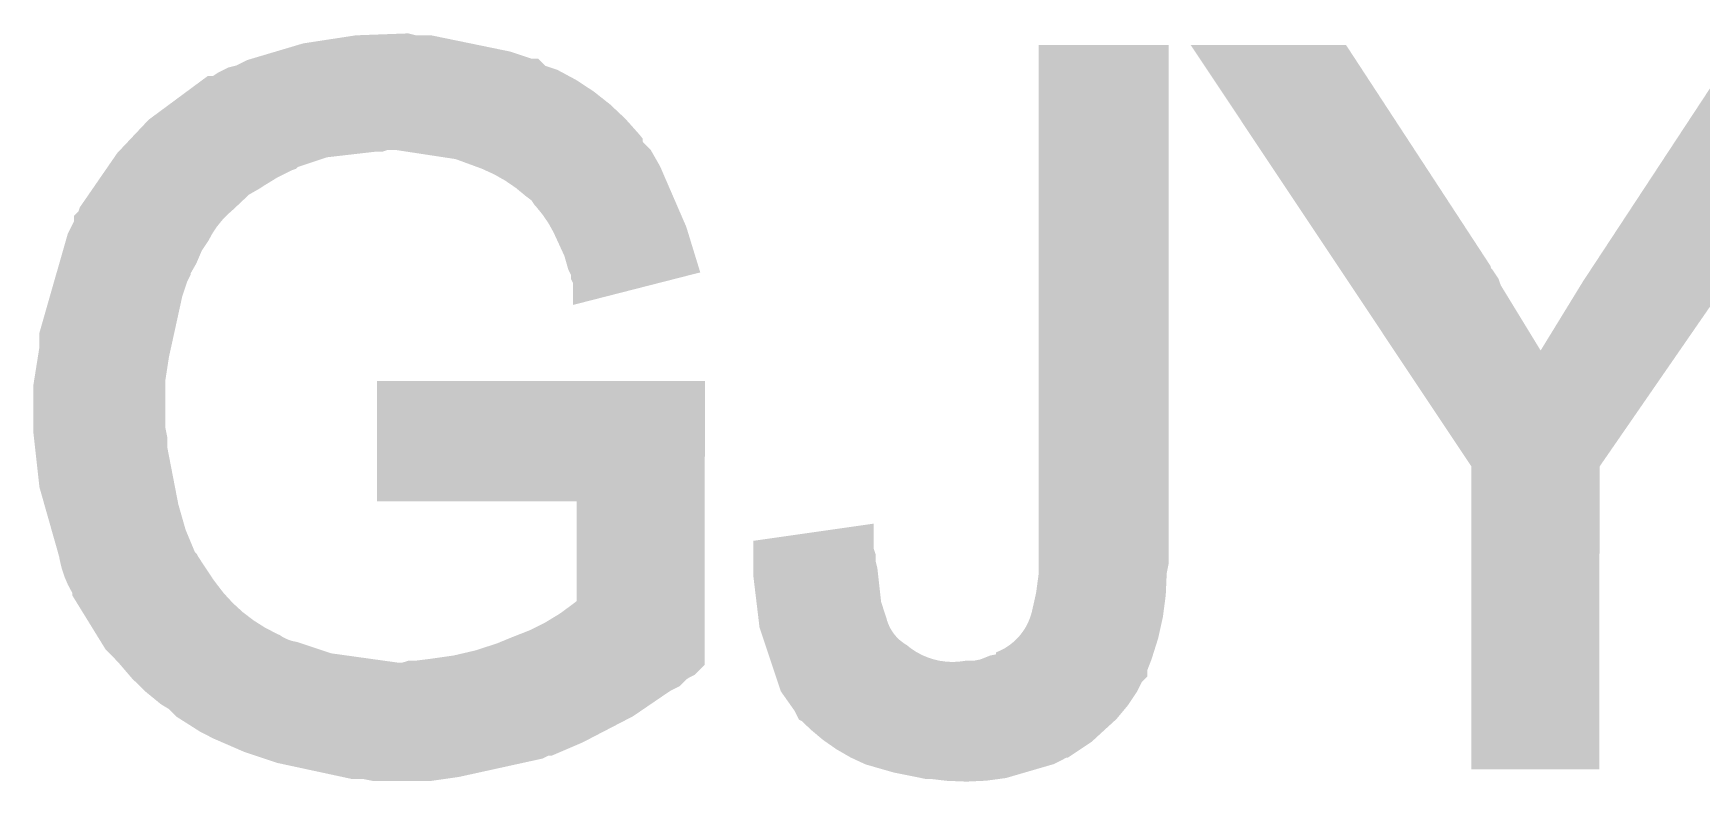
# Model space of a CAD drawing. Extents: x 0 to 3.48, y -0.08 to 2.34.
# Drawn here: x 1.8935 to 1.9795, y 2.0347 to 2.0732 of the extents above; entities that cross this region are included whole.
import ezdxf

# ---------------------------------------------------------------- set-up
doc = ezdxf.new("R2010")
doc.units = 0
doc.layers.add('GTO', color=7, linetype='Continuous')

msp = doc.modelspace()

# ---------------------------------------------------------------- linework, layer by layer
at = {"layer": 'GTO'}
for points in [[(1.905983, 2.072261), (1.907401, 2.072683), (1.918081, 2.072261), (1.91603, 2.072683)], [(1.907401, 2.072683), (1.910119, 2.0731), (1.91603, 2.072683), (1.914001, 2.0731)], [(1.910119, 2.0731), (1.910124, 2.0731), (1.914001, 2.0731), (1.914, 2.0731)], [(1.910124, 2.0731), (1.91013, 2.0731), (1.914, 2.0731), (1.913226, 2.0731)], [(1.91013, 2.0731), (1.910136, 2.0731), (1.913226, 2.0731), (1.913224, 2.0731)], [(1.910136, 2.0731), (1.912824, 2.0732), (1.913224, 2.0731), (1.912824, 2.0732)], [(1.945302, 2.045899), (1.945303, 2.072596), (1.952002, 2.045899), (1.952002, 2.072596)], [(1.945303, 2.072598), (1.945305, 2.072599), (1.952001, 2.072598), (1.951999, 2.072599)], [(1.945303, 2.072596), (1.945303, 2.072598), (1.952002, 2.072596), (1.952001, 2.072598)], [(1.945305, 2.072599), (1.945306, 2.0726), (1.951998, 2.072599), (1.945306, 2.0726)], [(1.945305, 2.072599), (1.945305, 2.072599), (1.951999, 2.072599), (1.951998, 2.072599)], [(1.953136, 2.072598), (1.96114, 2.0726), (1.961144, 2.072598), (1.96114, 2.0726)], [(1.960734, 2.0612), (1.953137, 2.072598), (1.968601, 2.0612), (1.961144, 2.072598)], [(1.973354, 2.060431), (1.981361, 2.072597), (1.980797, 2.060431), (1.989205, 2.072597)], [(1.903953, 2.071544), (1.904517, 2.071825), (1.919873, 2.071544), (1.919591, 2.071825)], [(1.904517, 2.071825), (1.904764, 2.071899), (1.919591, 2.071825), (1.919518, 2.071899)], [(1.904764, 2.071899), (1.904768, 2.0719), (1.919518, 2.071899), (1.919515, 2.0719)], [(1.904768, 2.0719), (1.90477, 2.0719), (1.919515, 2.0719), (1.919165, 2.0719)], [(1.90477, 2.0719), (1.904771, 2.071901), (1.919165, 2.0719), (1.919163, 2.071901)], [(1.904771, 2.071901), (1.905983, 2.072261), (1.919163, 2.071901), (1.918081, 2.072261)], [(1.902218, 2.070805), (1.90248, 2.070998), (1.921466, 2.070805), (1.921105, 2.070998)], [(1.90248, 2.070998), (1.902482, 2.070999), (1.921105, 2.070998), (1.921103, 2.070999)], [(1.902482, 2.070999), (1.902747, 2.071), (1.921103, 2.070999), (1.921101, 2.071)], [(1.902747, 2.071), (1.902749, 2.071001), (1.921101, 2.071), (1.921101, 2.071001)], [(1.902749, 2.071001), (1.902751, 2.071001), (1.921101, 2.071001), (1.9211, 2.071001)], [(1.902751, 2.071001), (1.902753, 2.071002), (1.9211, 2.071001), (1.921098, 2.071002)], [(1.902753, 2.071002), (1.903, 2.071167), (1.921098, 2.071002), (1.920792, 2.071167)], [(1.903, 2.071167), (1.903301, 2.071317), (1.920792, 2.071167), (1.920511, 2.071317)], [(1.903301, 2.071317), (1.903553, 2.071443), (1.920511, 2.071317), (1.920135, 2.071443)], [(1.903553, 2.071443), (1.903873, 2.071524), (1.920135, 2.071443), (1.919895, 2.071524)], [(1.903873, 2.071524), (1.903881, 2.071526), (1.919895, 2.071524), (1.919891, 2.071526)], [(1.903881, 2.071526), (1.903951, 2.071543), (1.919891, 2.071526), (1.919874, 2.071543)], [(1.903951, 2.071543), (1.903953, 2.071544), (1.919874, 2.071543), (1.919873, 2.071544)], [(1.90051, 2.069542), (1.901416, 2.070212), (1.92322, 2.069542), (1.92237, 2.070212)], [(1.901416, 2.070212), (1.902218, 2.070805), (1.92237, 2.070212), (1.921466, 2.070805)], [(1.899507, 2.068801), (1.90051, 2.069542), (1.924008, 2.068801), (1.92322, 2.069542)], [(1.898727, 2.067994), (1.899442, 2.068752), (1.924728, 2.067994), (1.924051, 2.068752)], [(1.899442, 2.068752), (1.899507, 2.068801), (1.924051, 2.068752), (1.924008, 2.068801)], [(1.89799, 2.067212), (1.898348, 2.067592), (1.925304, 2.067212), (1.924924, 2.067592)], [(1.898348, 2.067592), (1.89835, 2.067594), (1.924924, 2.067592), (1.924923, 2.067594)], [(1.89835, 2.067594), (1.898387, 2.067633), (1.924923, 2.067594), (1.924904, 2.067633)], [(1.898387, 2.067633), (1.898389, 2.067635), (1.924904, 2.067633), (1.924903, 2.067635)], [(1.898389, 2.067635), (1.89839, 2.067637), (1.924903, 2.067635), (1.924902, 2.067637)], [(1.89839, 2.067637), (1.898392, 2.067638), (1.924902, 2.067637), (1.924902, 2.067638)], [(1.898392, 2.067638), (1.898521, 2.067776), (1.924902, 2.067638), (1.924901, 2.067776)], [(1.898521, 2.067776), (1.898523, 2.067778), (1.924901, 2.067776), (1.9249, 2.067778)], [(1.898523, 2.067778), (1.898727, 2.067994), (1.9249, 2.067778), (1.924728, 2.067994)], [(1.897334, 2.066326), (1.897672, 2.066815), (1.907144, 2.066326), (1.908611, 2.066815)], [(1.897672, 2.066816), (1.897825, 2.067037), (1.908613, 2.066816), (1.910524, 2.067037)], [(1.897672, 2.066815), (1.897672, 2.066816), (1.908611, 2.066815), (1.908613, 2.066816)], [(1.897825, 2.067037), (1.897884, 2.0671), (1.910524, 2.067037), (1.911073, 2.0671)], [(1.897884, 2.0671), (1.897885, 2.0671), (1.911073, 2.0671), (1.911463, 2.0671)], [(1.897885, 2.0671), (1.897978, 2.067199), (1.911463, 2.0671), (1.911762, 2.067199)], [(1.897978, 2.067199), (1.897979, 2.0672), (1.911765, 2.067199), (1.912145, 2.0672)], [(1.897978, 2.067199), (1.897978, 2.067199), (1.911762, 2.067199), (1.911765, 2.067199)], [(1.897979, 2.0672), (1.89799, 2.067212), (1.925311, 2.0672), (1.925304, 2.067212)], [(1.915259, 2.066726), (1.912145, 2.0672), (1.925582, 2.066726), (1.925311, 2.0672)], [(1.91626, 2.06636), (1.915259, 2.066726), (1.925791, 2.06636), (1.925582, 2.066726)], [(1.896668, 2.065361), (1.896962, 2.065787), (1.905392, 2.065361), (1.906088, 2.065787)], [(1.896962, 2.065787), (1.897213, 2.06615), (1.906088, 2.065787), (1.906818, 2.06615)], [(1.897213, 2.06615), (1.897265, 2.066225), (1.906818, 2.06615), (1.90704, 2.066225)], [(1.897265, 2.066225), (1.897333, 2.066324), (1.90704, 2.066225), (1.907141, 2.066324)], [(1.897333, 2.066324), (1.897334, 2.066326), (1.907141, 2.066324), (1.907144, 2.066326)], [(1.916284, 2.066351), (1.91626, 2.06636), (1.925796, 2.066351), (1.925791, 2.06636)], [(1.916632, 2.066221), (1.916284, 2.066351), (1.925853, 2.066221), (1.925796, 2.066351)], [(1.917237, 2.065945), (1.916632, 2.066221), (1.925972, 2.065945), (1.925853, 2.066221)], [(1.917816, 2.065618), (1.917237, 2.065945), (1.926114, 2.065618), (1.925972, 2.065945)], [(1.895895, 2.064241), (1.896348, 2.064896), (1.903919, 2.064241), (1.904613, 2.064896)], [(1.896348, 2.064896), (1.896591, 2.065249), (1.904613, 2.064896), (1.905228, 2.065249)], [(1.896591, 2.065249), (1.896668, 2.065361), (1.905228, 2.065249), (1.905392, 2.065361)], [(1.918364, 2.065242), (1.917816, 2.065618), (1.926277, 2.065242), (1.926114, 2.065618)], [(1.918878, 2.064819), (1.918364, 2.065242), (1.92646, 2.064819), (1.926277, 2.065242)], [(1.919163, 2.064605), (1.918878, 2.064819), (1.926553, 2.064605), (1.92646, 2.064819)], [(1.895645, 2.063857), (1.895826, 2.064039), (1.903492, 2.063857), (1.903698, 2.064039)], [(1.895826, 2.064039), (1.895828, 2.064042), (1.903698, 2.064039), (1.903701, 2.064042)], [(1.895828, 2.064042), (1.895858, 2.064132), (1.903701, 2.064042), (1.903803, 2.064132)], [(1.895858, 2.064132), (1.895895, 2.064241), (1.903803, 2.064132), (1.903919, 2.064241)], [(1.919164, 2.064603), (1.919163, 2.064605), (1.926554, 2.064603), (1.926553, 2.064605)], [(1.919324, 2.064364), (1.919164, 2.064603), (1.926657, 2.064364), (1.926554, 2.064603)], [(1.919428, 2.064251), (1.919324, 2.064364), (1.926706, 2.064251), (1.926657, 2.064364)], [(1.919758, 2.063845), (1.919428, 2.064251), (1.926882, 2.063845), (1.926706, 2.064251)], [(1.895278, 2.062887), (1.89545, 2.063232), (1.902721, 2.062887), (1.90295, 2.063232)], [(1.89545, 2.063232), (1.895601, 2.063534), (1.90295, 2.063232), (1.90319, 2.063534)], [(1.895601, 2.063536), (1.895602, 2.063537), (1.903191, 2.063536), (1.903193, 2.063537)], [(1.895601, 2.063534), (1.895601, 2.063536), (1.90319, 2.063534), (1.903191, 2.063536)], [(1.895602, 2.063812), (1.895603, 2.063815), (1.90345, 2.063812), (1.903453, 2.063815)], [(1.895602, 2.063556), (1.895602, 2.063812), (1.903208, 2.063556), (1.90345, 2.063812)], [(1.895602, 2.063539), (1.895602, 2.063556), (1.903194, 2.063539), (1.903208, 2.063556)], [(1.895602, 2.063537), (1.895602, 2.063539), (1.903193, 2.063537), (1.903194, 2.063539)], [(1.895603, 2.063815), (1.895645, 2.063857), (1.903453, 2.063815), (1.903492, 2.063857)], [(1.920051, 2.063412), (1.919758, 2.063845), (1.92707, 2.063412), (1.926882, 2.063845)], [(1.920146, 2.063241), (1.920051, 2.063412), (1.927144, 2.063241), (1.92707, 2.063412)], [(1.920306, 2.062955), (1.920146, 2.063241), (1.927232, 2.062955), (1.927144, 2.063241)], [(1.895029, 2.06202), (1.895179, 2.062544), (1.902184, 2.06202), (1.902534, 2.062544)], [(1.895179, 2.062544), (1.895275, 2.062881), (1.902534, 2.062544), (1.902718, 2.062881)], [(1.895275, 2.062881), (1.895278, 2.062887), (1.902718, 2.062881), (1.902721, 2.062887)], [(1.920865, 2.061738), (1.920306, 2.062955), (1.927606, 2.061738), (1.927232, 2.062955)], [(1.894838, 2.061353), (1.895029, 2.06202), (1.901898, 2.061353), (1.902184, 2.06202)], [(1.921065, 2.061038), (1.920865, 2.061738), (1.927821, 2.061038), (1.927606, 2.061738)], [(1.894569, 2.060415), (1.894668, 2.060762), (1.901428, 2.060415), (1.901602, 2.060762)], [(1.894668, 2.060762), (1.894669, 2.060765), (1.901602, 2.060762), (1.901603, 2.060765)], [(1.894669, 2.060765), (1.894688, 2.060832), (1.901603, 2.060765), (1.901603, 2.060832)], [(1.894688, 2.060832), (1.894689, 2.060833), (1.901603, 2.060832), (1.901603, 2.060833)], [(1.894689, 2.060835), (1.89469, 2.060837), (1.901604, 2.060835), (1.901604, 2.060837)], [(1.894689, 2.060833), (1.894689, 2.060835), (1.901603, 2.060833), (1.901604, 2.060835)], [(1.89469, 2.060837), (1.894838, 2.061353), (1.901604, 2.060837), (1.901898, 2.061353)], [(1.921138, 2.060893), (1.921065, 2.061038), (1.927865, 2.060893), (1.927821, 2.061038)], [(1.921139, 2.06089), (1.921138, 2.060893), (1.927862, 2.06089), (1.927865, 2.060893)], [(1.921201, 2.060767), (1.921139, 2.06089), (1.927381, 2.060767), (1.927862, 2.06089)], [(1.921201, 2.060765), (1.921201, 2.060767), (1.927374, 2.060765), (1.927381, 2.060767)], [(1.921202, 2.060763), (1.921201, 2.060765), (1.927367, 2.060763), (1.927374, 2.060765)], [(1.921202, 2.060762), (1.921202, 2.060763), (1.927361, 2.060762), (1.927367, 2.060763)], [(1.921202, 2.060566), (1.921202, 2.060762), (1.926596, 2.060566), (1.927361, 2.060762)], [(1.921202, 2.060564), (1.921202, 2.060566), (1.926586, 2.060564), (1.926596, 2.060566)], [(1.921301, 2.060367), (1.921202, 2.060564), (1.925817, 2.060367), (1.926586, 2.060564)], [(1.960736, 2.061198), (1.960734, 2.0612), (1.968601, 2.061198), (1.968601, 2.0612)], [(1.960789, 2.061118), (1.960736, 2.061198), (1.968603, 2.061118), (1.968601, 2.061198)], [(1.960791, 2.061115), (1.960789, 2.061118), (1.968603, 2.061115), (1.968603, 2.061118)], [(1.960792, 2.061113), (1.960791, 2.061115), (1.968604, 2.061113), (1.968603, 2.061115)], [(1.960794, 2.06111), (1.960792, 2.061113), (1.968606, 2.06111), (1.968604, 2.061113)], [(1.960842, 2.061039), (1.960794, 2.06111), (1.968678, 2.061039), (1.968606, 2.06111)], [(1.961171, 2.060544), (1.960842, 2.061039), (1.969008, 2.060544), (1.968678, 2.061039)], [(1.961381, 2.06023), (1.961171, 2.060544), (1.969113, 2.06023), (1.969008, 2.060544)], [(1.894347, 2.059642), (1.894569, 2.060415), (1.901171, 2.059642), (1.901428, 2.060415)], [(1.921301, 2.060365), (1.921301, 2.060367), (1.925809, 2.060365), (1.925817, 2.060367)], [(1.921302, 2.060364), (1.921301, 2.060365), (1.925803, 2.060364), (1.925809, 2.060365)], [(1.921302, 2.060362), (1.921302, 2.060364), (1.925796, 2.060362), (1.925803, 2.060364)], [(1.921302, 2.059213), (1.921302, 2.060362), (1.921302, 2.059213), (1.925796, 2.060362)], [(1.963613, 2.05688), (1.961381, 2.06023), (1.971162, 2.05688), (1.969113, 2.06023)], [(1.971175, 2.05688), (1.973354, 2.060431), (1.978343, 2.05688), (1.980797, 2.060431)], [(1.893802, 2.057738), (1.894347, 2.059642), (1.900753, 2.057738), (1.901171, 2.059642)], [(1.893802, 2.056969), (1.893802, 2.057738), (1.900584, 2.056969), (1.900753, 2.057738)], [(1.89354, 2.055322), (1.893734, 2.056541), (1.900302, 2.055322), (1.90049, 2.056541)], [(1.893734, 2.056541), (1.893802, 2.056969), (1.90049, 2.056541), (1.900584, 2.056969)], [(1.9676, 2.0509), (1.963613, 2.05688), (1.974211, 2.0509), (1.978343, 2.05688)], [(1.893502, 2.055082), (1.89354, 2.055322), (1.900302, 2.055082), (1.900302, 2.055322)], [(1.893502, 2.052901), (1.893502, 2.055082), (1.900302, 2.052901), (1.900302, 2.055082)], [(1.911202, 2.049105), (1.911203, 2.055296), (1.928101, 2.049105), (1.928102, 2.055296)], [(1.911203, 2.055297), (1.911205, 2.055299), (1.928101, 2.055297), (1.928099, 2.055299)], [(1.911203, 2.055296), (1.911203, 2.055297), (1.928102, 2.055296), (1.928101, 2.055297)], [(1.911205, 2.055299), (1.911206, 2.0553), (1.928098, 2.055299), (1.911206, 2.0553)], [(1.911205, 2.055299), (1.911205, 2.055299), (1.928099, 2.055299), (1.928098, 2.055299)], [(1.893502, 2.052645), (1.893502, 2.052901), (1.900353, 2.052645), (1.900302, 2.052901)], [(1.893529, 2.052401), (1.893502, 2.052645), (1.900402, 2.052401), (1.900353, 2.052645)], [(1.893587, 2.051885), (1.893529, 2.052401), (1.900402, 2.051885), (1.900402, 2.052401)], [(1.893816, 2.049825), (1.893587, 2.051885), (1.900801, 2.049825), (1.900402, 2.051885)], [(1.967601, 2.050898), (1.9676, 2.0509), (1.974209, 2.050898), (1.974211, 2.0509)], [(1.967601, 2.050896), (1.967601, 2.050898), (1.974208, 2.050896), (1.974209, 2.050898)], [(1.967602, 2.050894), (1.967601, 2.050896), (1.974206, 2.050894), (1.974208, 2.050896)], [(1.967602, 2.050891), (1.967602, 2.050894), (1.974204, 2.050891), (1.974206, 2.050894)], [(1.967602, 2.050889), (1.967602, 2.050891), (1.974203, 2.050889), (1.974204, 2.050891)], [(1.967602, 2.050886), (1.967602, 2.050889), (1.974202, 2.050886), (1.974203, 2.050889)], [(1.967602, 2.050884), (1.967602, 2.050886), (1.974202, 2.050884), (1.974202, 2.050886)], [(1.967602, 2.035305), (1.967602, 2.050884), (1.974201, 2.035305), (1.974202, 2.050884)], [(1.894065, 2.048949), (1.893816, 2.049825), (1.900971, 2.048949), (1.900801, 2.049825)], [(1.894439, 2.047632), (1.894065, 2.048949), (1.901348, 2.047632), (1.900971, 2.048949)], [(1.911204, 2.049101), (1.911202, 2.049105), (1.928101, 2.049101), (1.928101, 2.049105)], [(1.921493, 2.0491), (1.911207, 2.049101), (1.928101, 2.0491), (1.928101, 2.049101)], [(1.921501, 2.049092), (1.921493, 2.0491), (1.928101, 2.049092), (1.928101, 2.0491)], [(1.921502, 2.043974), (1.921501, 2.049092), (1.928101, 2.043974), (1.928101, 2.049092)], [(1.894761, 2.046499), (1.894439, 2.047632), (1.90182, 2.046499), (1.901348, 2.047632)], [(1.930605, 2.047066), (1.936802, 2.047952), (1.936802, 2.047066), (1.936802, 2.047952)], [(1.930602, 2.047064), (1.930605, 2.047066), (1.936802, 2.047064), (1.936802, 2.047066)], [(1.930602, 2.047062), (1.930602, 2.047064), (1.936802, 2.047062), (1.936802, 2.047064)], [(1.930602, 2.046665), (1.930602, 2.047062), (1.936802, 2.046665), (1.936802, 2.047062)], [(1.894761, 2.046496), (1.894761, 2.046499), (1.901822, 2.046496), (1.90182, 2.046499)], [(1.89479, 2.046394), (1.894761, 2.046496), (1.901922, 2.046394), (1.901822, 2.046496)], [(1.894829, 2.046259), (1.89479, 2.046394), (1.901991, 2.046259), (1.901922, 2.046394)], [(1.894831, 2.046248), (1.894829, 2.046259), (1.901997, 2.046248), (1.901991, 2.046259)], [(1.894856, 2.0461), (1.894831, 2.046248), (1.902095, 2.0461), (1.901997, 2.046248)], [(1.894961, 2.045655), (1.894856, 2.0461), (1.902389, 2.045655), (1.902095, 2.0461)], [(1.930602, 2.046662), (1.930602, 2.046665), (1.936802, 2.046662), (1.936802, 2.046665)], [(1.930602, 2.046364), (1.930602, 2.046662), (1.936901, 2.046364), (1.936802, 2.046662)], [(1.930602, 2.046025), (1.930602, 2.046364), (1.936902, 2.046025), (1.936901, 2.046364)], [(1.930602, 2.046023), (1.930602, 2.046025), (1.936902, 2.046023), (1.936902, 2.046025)], [(1.930602, 2.045678), (1.930602, 2.046023), (1.936989, 2.045678), (1.936902, 2.046023)], [(1.895104, 2.045221), (1.894961, 2.045655), (1.902676, 2.045221), (1.902389, 2.045655)], [(1.895158, 2.045095), (1.895104, 2.045221), (1.902759, 2.045095), (1.902676, 2.045221)], [(1.895235, 2.044917), (1.895158, 2.045095), (1.90289, 2.044917), (1.902759, 2.045095)], [(1.930602, 2.045245), (1.930602, 2.045678), (1.937037, 2.045245), (1.936989, 2.045678)], [(1.930762, 2.043918), (1.930602, 2.045245), (1.937185, 2.043918), (1.937037, 2.045245)], [(1.945171, 2.044388), (1.945302, 2.045361), (1.951857, 2.044388), (1.9519, 2.045361)], [(1.945302, 2.045399), (1.945302, 2.045899), (1.951902, 2.045399), (1.952002, 2.045899)], [(1.945302, 2.045361), (1.945302, 2.045399), (1.9519, 2.045361), (1.951902, 2.045399)], [(1.895285, 2.044801), (1.895235, 2.044917), (1.90298, 2.044801), (1.90289, 2.044917)], [(1.8955, 2.0444), (1.895285, 2.044801), (1.903289, 2.0444), (1.90298, 2.044801)], [(1.895501, 2.044398), (1.8955, 2.0444), (1.903291, 2.044398), (1.903289, 2.0444)], [(1.895501, 2.044396), (1.895501, 2.044398), (1.903292, 2.044396), (1.903291, 2.044398)], [(1.895502, 2.044394), (1.895501, 2.044396), (1.903293, 2.044394), (1.903292, 2.044396)], [(1.895502, 2.044366), (1.895502, 2.044394), (1.903315, 2.044366), (1.903293, 2.044394)], [(1.895502, 2.044267), (1.895502, 2.044366), (1.903407, 2.044267), (1.903315, 2.044366)], [(1.895502, 2.044265), (1.895502, 2.044267), (1.903409, 2.044265), (1.903407, 2.044267)], [(1.895755, 2.043856), (1.895502, 2.044265), (1.903786, 2.043856), (1.903409, 2.044265)], [(1.944954, 2.043417), (1.945145, 2.04427), (1.95174, 2.043417), (1.951852, 2.04427)], [(1.945145, 2.04427), (1.945171, 2.044388), (1.951852, 2.04427), (1.951857, 2.044388)], [(1.896043, 2.043388), (1.895755, 2.043856), (1.9043, 2.043388), (1.903786, 2.043856)], [(1.896303, 2.042967), (1.896043, 2.043388), (1.904853, 2.042967), (1.9043, 2.043388)], [(1.920639, 2.043323), (1.921374, 2.043864), (1.928101, 2.043323), (1.928101, 2.043864)], [(1.921374, 2.043864), (1.921498, 2.043965), (1.928101, 2.043864), (1.928101, 2.043965)], [(1.921498, 2.043965), (1.9215, 2.043968), (1.928101, 2.043965), (1.928101, 2.043968)], [(1.9215, 2.043968), (1.921501, 2.043971), (1.928101, 2.043968), (1.928101, 2.043971)], [(1.921501, 2.043971), (1.921502, 2.043974), (1.928101, 2.043971), (1.928101, 2.043974)], [(1.930762, 2.043916), (1.930762, 2.043918), (1.937185, 2.043916), (1.937185, 2.043918)], [(1.930856, 2.043134), (1.930762, 2.043916), (1.937445, 2.043134), (1.937185, 2.043916)], [(1.944874, 2.043147), (1.944945, 2.043384), (1.951704, 2.043147), (1.951736, 2.043384)], [(1.944945, 2.043384), (1.944954, 2.043417), (1.951736, 2.043384), (1.95174, 2.043417)], [(1.896532, 2.042595), (1.896303, 2.042967), (1.90544, 2.042595), (1.904853, 2.042967)], [(1.896729, 2.042276), (1.896532, 2.042595), (1.906057, 2.042276), (1.90544, 2.042595)], [(1.919042, 2.042445), (1.91986, 2.042849), (1.928101, 2.042445), (1.928101, 2.042849)], [(1.91986, 2.042849), (1.920639, 2.043323), (1.928101, 2.042849), (1.928101, 2.043323)], [(1.930878, 2.042947), (1.930856, 2.043134), (1.937496, 2.042947), (1.937445, 2.043134)], [(1.9309, 2.042766), (1.930878, 2.042947), (1.937563, 2.042766), (1.937496, 2.042947)], [(1.93092, 2.042602), (1.9309, 2.042766), (1.93764, 2.042602), (1.937563, 2.042766)], [(1.930924, 2.042591), (1.93092, 2.042602), (1.937645, 2.042591), (1.93764, 2.042602)], [(1.93098, 2.042424), (1.930924, 2.042591), (1.937742, 2.042424), (1.937645, 2.042591)], [(1.944518, 2.042435), (1.944656, 2.042657), (1.951546, 2.042435), (1.951596, 2.042657)], [(1.944656, 2.042657), (1.944773, 2.042891), (1.951596, 2.042657), (1.951647, 2.042891)], [(1.944773, 2.042891), (1.94487, 2.043134), (1.951647, 2.042891), (1.951701, 2.043134)], [(1.94487, 2.043134), (1.944874, 2.043147), (1.951701, 2.043134), (1.951704, 2.043147)], [(1.89677, 2.042209), (1.896729, 2.042276), (1.906207, 2.042209), (1.906057, 2.042276)], [(1.896827, 2.042116), (1.89677, 2.042209), (1.906349, 2.042116), (1.906207, 2.042209)], [(1.896877, 2.042037), (1.896827, 2.042116), (1.906496, 2.042037), (1.906349, 2.042116)], [(1.896917, 2.04197), (1.896877, 2.042037), (1.90665, 2.04197), (1.906496, 2.042037)], [(1.89695, 2.041918), (1.896917, 2.04197), (1.906809, 2.041918), (1.90665, 2.04197)], [(1.896974, 2.041879), (1.89695, 2.041918), (1.906972, 2.041879), (1.906809, 2.041918)], [(1.896985, 2.041861), (1.896974, 2.041879), (1.907081, 2.041861), (1.906972, 2.041879)], [(1.897236, 2.041454), (1.896985, 2.041861), (1.908298, 2.041454), (1.907081, 2.041861)], [(1.916296, 2.041426), (1.91741, 2.041791), (1.928101, 2.041426), (1.928101, 2.041791)], [(1.91741, 2.041791), (1.918192, 2.042113), (1.928101, 2.041791), (1.928101, 2.042113)], [(1.918192, 2.042113), (1.919042, 2.042445), (1.928101, 2.042113), (1.928101, 2.042445)], [(1.931032, 2.042266), (1.93098, 2.042424), (1.937853, 2.042266), (1.937742, 2.042424)], [(1.931082, 2.042118), (1.931032, 2.042266), (1.937978, 2.042118), (1.937853, 2.042266)], [(1.931127, 2.041982), (1.931082, 2.042118), (1.938115, 2.041982), (1.937978, 2.042118)], [(1.931169, 2.041859), (1.931127, 2.041982), (1.938263, 2.041859), (1.938115, 2.041982)], [(1.931205, 2.041749), (1.931169, 2.041859), (1.938422, 2.041749), (1.938263, 2.041859)], [(1.931222, 2.041699), (1.931205, 2.041749), (1.938503, 2.041699), (1.938422, 2.041749)], [(1.931287, 2.041504), (1.931222, 2.041699), (1.938753, 2.041504), (1.938503, 2.041699)], [(1.943573, 2.041545), (1.943792, 2.041689), (1.951302, 2.041545), (1.951348, 2.041689)], [(1.943792, 2.041689), (1.943997, 2.041851), (1.951348, 2.041689), (1.951399, 2.041851)], [(1.943997, 2.041851), (1.944188, 2.04203), (1.951399, 2.041851), (1.951455, 2.04203)], [(1.944188, 2.04203), (1.944199, 2.042042), (1.951455, 2.04203), (1.951459, 2.042042)], [(1.944199, 2.042042), (1.944362, 2.042225), (1.951459, 2.042042), (1.9515, 2.042225)], [(1.944362, 2.042225), (1.944518, 2.042435), (1.9515, 2.042225), (1.951546, 2.042435)], [(1.897415, 2.041275), (1.897236, 2.041454), (1.908834, 2.041275), (1.908298, 2.041454)], [(1.897863, 2.040826), (1.897415, 2.041275), (1.912058, 2.040826), (1.908834, 2.041275)], [(1.897884, 2.0408), (1.897863, 2.040826), (1.91224, 2.0408), (1.912058, 2.040826)], [(1.897981, 2.040687), (1.897884, 2.0408), (1.928101, 2.040687), (1.928101, 2.0408)], [(1.897884, 2.0408), (1.897884, 2.0408), (1.912537, 2.0408), (1.91224, 2.0408)], [(1.912537, 2.0408), (1.91254, 2.040801), (1.928101, 2.0408), (1.928101, 2.040801)], [(1.91254, 2.040801), (1.912838, 2.040899), (1.928101, 2.040801), (1.928101, 2.040899)], [(1.912838, 2.040899), (1.913239, 2.0409), (1.928101, 2.040899), (1.928101, 2.0409)], [(1.913239, 2.0409), (1.913992, 2.040994), (1.928101, 2.0409), (1.928101, 2.040994)], [(1.913992, 2.040994), (1.915154, 2.04116), (1.928101, 2.040994), (1.928101, 2.04116)], [(1.915154, 2.04116), (1.916296, 2.041426), (1.928101, 2.04116), (1.928101, 2.041426)], [(1.931345, 2.041331), (1.931287, 2.041504), (1.93902, 2.041331), (1.938753, 2.041504)], [(1.931395, 2.041182), (1.931345, 2.041331), (1.9393, 2.041182), (1.93902, 2.041331)], [(1.931437, 2.041059), (1.931395, 2.041182), (1.939593, 2.041059), (1.9393, 2.041182)], [(1.931469, 2.040961), (1.931437, 2.041059), (1.939895, 2.040961), (1.939593, 2.041059)], [(1.931493, 2.040889), (1.931469, 2.040961), (1.940204, 2.040889), (1.939895, 2.040961)], [(1.931508, 2.040846), (1.931493, 2.040889), (1.940519, 2.040846), (1.940204, 2.040889)], [(1.931513, 2.040829), (1.931508, 2.040846), (1.940836, 2.040829), (1.940519, 2.040846)], [(1.931655, 2.040407), (1.931513, 2.040829), (1.950902, 2.040407), (1.951067, 2.040829)], [(1.940836, 2.040829), (1.941153, 2.04084), (1.951067, 2.040829), (1.951071, 2.04084)], [(1.941153, 2.04084), (1.941469, 2.040879), (1.951071, 2.04084), (1.951086, 2.040879)], [(1.941469, 2.040879), (1.941577, 2.0409), (1.951086, 2.040879), (1.951094, 2.0409)], [(1.942001, 2.0409), (1.942314, 2.040963), (1.951094, 2.0409), (1.951119, 2.040963)], [(1.942315, 2.040963), (1.942815, 2.041162), (1.951119, 2.040963), (1.951182, 2.041162)], [(1.942815, 2.041162), (1.943093, 2.041219), (1.951182, 2.041162), (1.9512, 2.041219)], [(1.943093, 2.041219), (1.943097, 2.041222), (1.9512, 2.041219), (1.951201, 2.041222)], [(1.943097, 2.041222), (1.9431, 2.041225), (1.951201, 2.041222), (1.951202, 2.041225)], [(1.9431, 2.041225), (1.943102, 2.04123), (1.951202, 2.041225), (1.951203, 2.04123)], [(1.943102, 2.041315), (1.943103, 2.041317), (1.95123, 2.041315), (1.951231, 2.041317)], [(1.943102, 2.04123), (1.943102, 2.041315), (1.951203, 2.04123), (1.95123, 2.041315)], [(1.943103, 2.041317), (1.943105, 2.041319), (1.951231, 2.041317), (1.951231, 2.041319)], [(1.943105, 2.041319), (1.943343, 2.041422), (1.951231, 2.041319), (1.951264, 2.041422)], [(1.943343, 2.041422), (1.943573, 2.041545), (1.951264, 2.041422), (1.951302, 2.041545)], [(1.897984, 2.040684), (1.897981, 2.040687), (1.9281, 2.040684), (1.928101, 2.040687)], [(1.898417, 2.040177), (1.897984, 2.040684), (1.927593, 2.040177), (1.9281, 2.040684)], [(1.898541, 2.040032), (1.898417, 2.040177), (1.927304, 2.040032), (1.927593, 2.040177)], [(1.898586, 2.03998), (1.898541, 2.040032), (1.927226, 2.03998), (1.927304, 2.040032)], [(1.898646, 2.039921), (1.898586, 2.03998), (1.927139, 2.039921), (1.927226, 2.03998)], [(1.899, 2.039577), (1.898646, 2.039921), (1.926793, 2.039577), (1.927139, 2.039921)], [(1.931655, 2.040404), (1.931655, 2.040407), (1.950902, 2.040404), (1.950902, 2.040407)], [(1.931762, 2.040087), (1.931655, 2.040404), (1.950901, 2.040087), (1.950902, 2.040404)], [(1.931763, 2.040084), (1.931762, 2.040087), (1.9509, 2.040084), (1.950901, 2.040087)], [(1.931855, 2.039808), (1.931763, 2.040084), (1.950624, 2.039808), (1.9509, 2.040084)], [(1.899238, 2.039345), (1.899, 2.039577), (1.926329, 2.039345), (1.926793, 2.039577)], [(1.899304, 2.039282), (1.899238, 2.039345), (1.926235, 2.039282), (1.926329, 2.039345)], [(1.900079, 2.038649), (1.899304, 2.039282), (1.925306, 2.038649), (1.926235, 2.039282)], [(1.931856, 2.039806), (1.931855, 2.039808), (1.950623, 2.039806), (1.950624, 2.039808)], [(1.932022, 2.039308), (1.931856, 2.039806), (1.950374, 2.039308), (1.950623, 2.039806)], [(1.932031, 2.039296), (1.932022, 2.039308), (1.950368, 2.039296), (1.950374, 2.039308)], [(1.932522, 2.0386), (1.932031, 2.039296), (1.949904, 2.0386), (1.950368, 2.039296)], [(1.90048, 2.038407), (1.900079, 2.038649), (1.924952, 2.038407), (1.925306, 2.038649)], [(1.90086, 2.038028), (1.90048, 2.038407), (1.924395, 2.038028), (1.924952, 2.038407)], [(1.932735, 2.038298), (1.932522, 2.0386), (1.949653, 2.038298), (1.949904, 2.0386)], [(1.93294, 2.037889), (1.932735, 2.038298), (1.949312, 2.037889), (1.949653, 2.038298)], [(1.90088, 2.038008), (1.90086, 2.038028), (1.924355, 2.038008), (1.924395, 2.038028)], [(1.902098, 2.037235), (1.90088, 2.038008), (1.922864, 2.037235), (1.924355, 2.038008)], [(1.932956, 2.037858), (1.93294, 2.037889), (1.949278, 2.037858), (1.949312, 2.037889)], [(1.932958, 2.037855), (1.932956, 2.037858), (1.949275, 2.037855), (1.949278, 2.037858)], [(1.933108, 2.037779), (1.932958, 2.037855), (1.949192, 2.037779), (1.949275, 2.037855)], [(1.93311, 2.037778), (1.933108, 2.037779), (1.949191, 2.037778), (1.949192, 2.037779)], [(1.933551, 2.03735), (1.93311, 2.037778), (1.948723, 2.03735), (1.949191, 2.037778)], [(1.934198, 2.036809), (1.933551, 2.03735), (1.948133, 2.036809), (1.948723, 2.03735)], [(1.902798, 2.036877), (1.902098, 2.037235), (1.922175, 2.036877), (1.922864, 2.037235)], [(1.903252, 2.036681), (1.902798, 2.036877), (1.921795, 2.036681), (1.922175, 2.036877)], [(1.9044, 2.036183), (1.903252, 2.036681), (1.920633, 2.036183), (1.921795, 2.036681)], [(1.934323, 2.036722), (1.934198, 2.036809), (1.948038, 2.036722), (1.948133, 2.036809)], [(1.93489, 2.036327), (1.934323, 2.036722), (1.947444, 2.036327), (1.948038, 2.036722)], [(1.90495, 2.036), (1.9044, 2.036183), (1.920206, 2.036), (1.920633, 2.036183)], [(1.904951, 2.036), (1.90495, 2.036), (1.92004, 2.036), (1.920041, 2.036)], [(1.90495, 2.036), (1.90495, 2.036), (1.920041, 2.036), (1.920206, 2.036)], [(1.904952, 2.035999), (1.904951, 2.036), (1.920038, 2.035999), (1.92004, 2.036)], [(1.904954, 2.035998), (1.904952, 2.035999), (1.920036, 2.035998), (1.920038, 2.035999)], [(1.905383, 2.035856), (1.904954, 2.035998), (1.919749, 2.035856), (1.920036, 2.035998)], [(1.906056, 2.035632), (1.905383, 2.035856), (1.918729, 2.035632), (1.919749, 2.035856)], [(1.909409, 2.03491), (1.906056, 2.035632), (1.915443, 2.03491), (1.918729, 2.035632)], [(1.935621, 2.035906), (1.93489, 2.036327), (1.946814, 2.035906), (1.947444, 2.036327)], [(1.935634, 2.035901), (1.935621, 2.035906), (1.946805, 2.035901), (1.946814, 2.035906)], [(1.935635, 2.0359), (1.935634, 2.035901), (1.946803, 2.0359), (1.946805, 2.035901)], [(1.935636, 2.0359), (1.935635, 2.0359), (1.94674, 2.0359), (1.946741, 2.0359)], [(1.935635, 2.0359), (1.935635, 2.0359), (1.946741, 2.0359), (1.946803, 2.0359)], [(1.935636, 2.035899), (1.935636, 2.0359), (1.946738, 2.035899), (1.94674, 2.0359)], [(1.935638, 2.035899), (1.935636, 2.035899), (1.946736, 2.035899), (1.946738, 2.035899)], [(1.93636, 2.035563), (1.935638, 2.035899), (1.946065, 2.035563), (1.946736, 2.035899)], [(1.909919, 2.0348), (1.909409, 2.03491), (1.914675, 2.0348), (1.915443, 2.03491)], [(1.910501, 2.0348), (1.909919, 2.0348), (1.914673, 2.0348), (1.914675, 2.0348)], [(1.911001, 2.0347), (1.910501, 2.0348), (1.913975, 2.0347), (1.914673, 2.0348)], [(1.936386, 2.035552), (1.93636, 2.035563), (1.946025, 2.035552), (1.946065, 2.035563)], [(1.937848, 2.035131), (1.936386, 2.035552), (1.944578, 2.035131), (1.946025, 2.035552)], [(1.939247, 2.034851), (1.937848, 2.035131), (1.943617, 2.034851), (1.944578, 2.035131)], [(1.9395, 2.0348), (1.939247, 2.034851), (1.943244, 2.0348), (1.943617, 2.034851)], [(1.939778, 2.0348), (1.9395, 2.0348), (1.943241, 2.0348), (1.943244, 2.0348)], [(1.940505, 2.034714), (1.939778, 2.0348), (1.942605, 2.034714), (1.943241, 2.0348)], [(1.967604, 2.035303), (1.967602, 2.035305), (1.974201, 2.035303), (1.974201, 2.035305)], [(1.967604, 2.035301), (1.967604, 2.035303), (1.974199, 2.035301), (1.974201, 2.035303)], [(1.967607, 2.035301), (1.967604, 2.035301), (1.974198, 2.035301), (1.974199, 2.035301)], [(1.974197, 2.0353), (1.967607, 2.035301), (1.974197, 2.0353), (1.974198, 2.035301)], [(1.913972, 2.0347), (1.911001, 2.0347), (1.913972, 2.0347), (1.913975, 2.0347)], [(1.940563, 2.034707), (1.940505, 2.034714), (1.94246, 2.034707), (1.942605, 2.034714)], [(1.941584, 2.034666), (1.940563, 2.034707), (1.941584, 2.034666), (1.94246, 2.034707)]]:
    msp.add_solid(points, dxfattribs=at)

doc.saveas('drawing.dxf')
